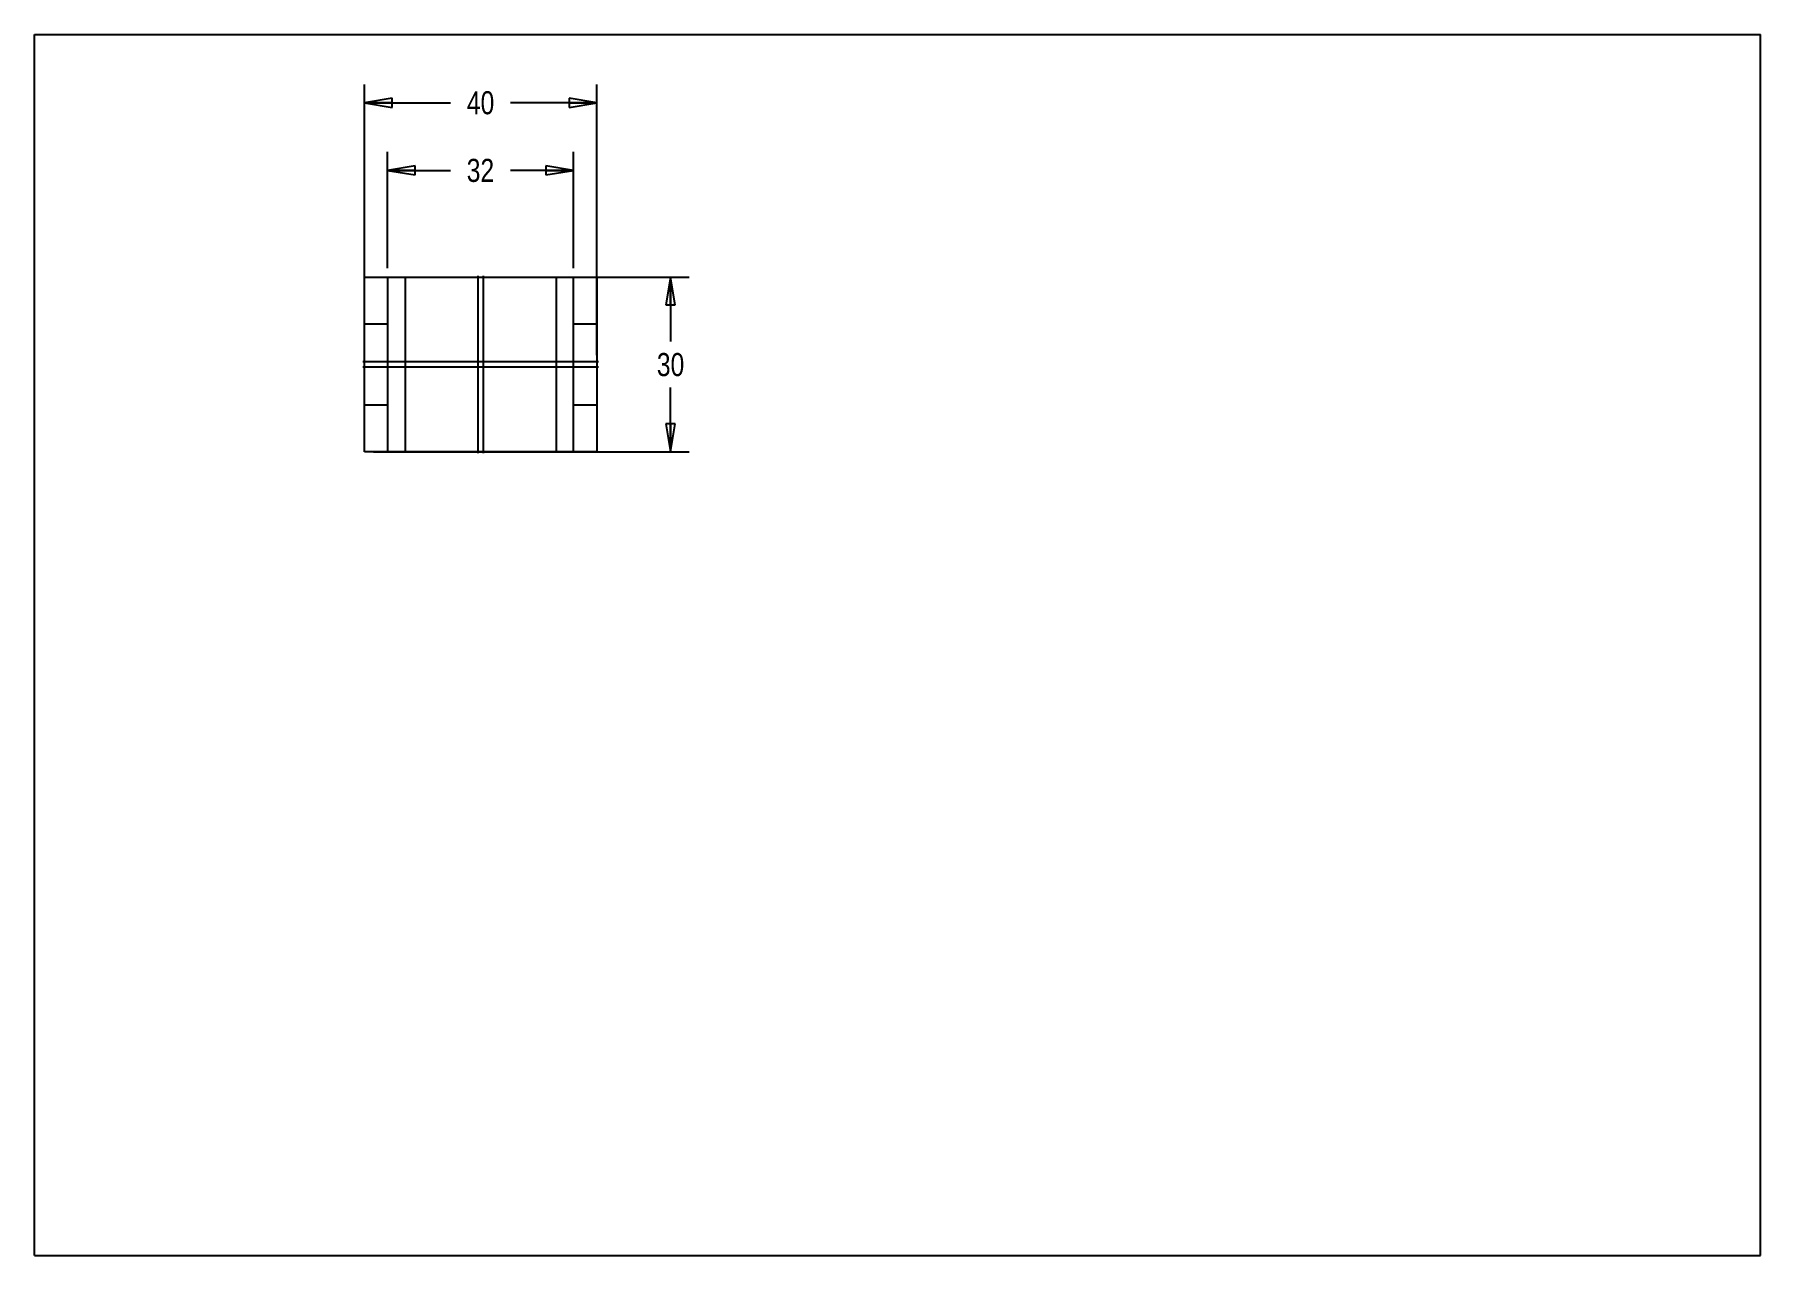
# Model space of a CAD drawing. Header units: inches. Extents: x 0 to 11.7, y 0 to 8.3.
import ezdxf

# ---------------------------------------------------------------- set-up
doc = ezdxf.new("R2010")
doc.units = ezdxf.units.IN
doc.header["$LTSCALE"] = 0.64311
doc.header["$MEASUREMENT"] = 0
doc.layers.get('0').update_dxf_attribs({"linetype": 'CONTINUOUS'})
doc.styles.get("Standard").update_dxf_attribs({"font": 'txt', "width": 0.8})
doc.dimstyles.new('DIMSTYLE_1', dxfattribs={"dimtxt": 0.15625, "dimasz": 0.1875, "dimexe": 0.125, "dimexo": 0.0625, "dimgap": 0.078125, "dimtad": 0, "dimtih": 1, "dimtoh": 1, "dimzin": 4, "dimdsep": 46, "dimtxsty": 'STANDARD', "dimblk": 'CLOSED', "dimblk1": 'CLOSED', "dimblk2": 'CLOSED', "dimcen": 0.09, "dimazin": 1, "dimtfac": 1, "dimtofl": 0, "dimtmove": 0, "dimatfit": 3, "dimldrblk": 'CLOSED', "dimfxl": 1, "dimtolj": 1, "dimtzin": 4, "dimarcsym": 0})

# ---------------------------------------------------------------- blocks, each defined once
blk = doc.blocks.new('_CLOSED')
at = {"color": 0, "linetype": 'BYBLOCK'}
for p, q in [((0, 0), (-1, 0.167)), ((-1, 0.167), (-1, -0.167)), ((-1, -0.167), (0, 0)), ((-1, 0), (0, 0))]:
    blk.add_line(p, q, dxfattribs=at)
blk = doc.blocks.new('*D0')
at = {"color": 2, "linetype": 'CONTINUOUS'}
for p, q in [((2.297, 6.624), (4.434, 6.624)), ((4.309, 6.624), (4.309, 6.189)), ((4.309, 5.443), (4.309, 5.877)), ((2.297, 5.443), (4.434, 5.443))]:
    blk.add_line(p, q, dxfattribs=at)
at = {"color": 2, "linetype": 'CONTINUOUS', "xscale": 0.1875, "yscale": 0.1875, "zscale": 0.1875}
for p, rotation in [((4.309, 6.624), 90), ((4.309, 5.443), 270)]:
    blk.add_blockref('_CLOSED', p, dxfattribs=dict(at, rotation=rotation))
at = {"color": 2, "linetype": 'CONTINUOUS', "insert": (4.309, 6.111), "char_height": 0.1562, "width": 0.25, "attachment_point": 2, "line_spacing_factor": 0.9}
blk.add_mtext('30', dxfattribs=at)
blk = doc.blocks.new('*D1')
at = {"color": 2, "linetype": 'CONTINUOUS'}
for p, q in [((2.235, 6.096), (2.235, 7.93)), ((3.809, 6.096), (3.809, 7.93)), ((2.235, 7.805), (2.819, 7.805)), ((3.809, 7.805), (3.225, 7.805))]:
    blk.add_line(p, q, dxfattribs=at)
at = {"color": 2, "linetype": 'CONTINUOUS', "xscale": 0.1875, "yscale": 0.1875, "zscale": 0.1875, "rotation": 180}
blk.add_blockref('_CLOSED', (2.235, 7.805), dxfattribs=at)
at = {"color": 2, "linetype": 'CONTINUOUS', "xscale": 0.1875, "yscale": 0.1875, "zscale": 0.1875}
blk.add_blockref('_CLOSED', (3.809, 7.805), dxfattribs=at)
at = {"color": 2, "linetype": 'CONTINUOUS', "insert": (3.022, 7.884), "char_height": 0.1562, "width": 0.25, "attachment_point": 2, "line_spacing_factor": 0.9}
blk.add_mtext('40', dxfattribs=at)
blk = doc.blocks.new('*D2')
at = {"color": 2, "linetype": 'CONTINUOUS'}
for p, q in [((2.392, 6.686), (2.392, 7.473)), ((3.652, 6.686), (3.652, 7.473)), ((2.392, 7.348), (2.818, 7.348)), ((3.652, 7.348), (3.224, 7.348))]:
    blk.add_line(p, q, dxfattribs=at)
at = {"color": 2, "linetype": 'CONTINUOUS', "xscale": 0.1875, "yscale": 0.1875, "zscale": 0.1875, "rotation": 180}
blk.add_blockref('_CLOSED', (2.392, 7.348), dxfattribs=at)
at = {"color": 2, "linetype": 'CONTINUOUS', "xscale": 0.1875, "yscale": 0.1875, "zscale": 0.1875}
blk.add_blockref('_CLOSED', (3.652, 7.348), dxfattribs=at)
at = {"color": 2, "linetype": 'CONTINUOUS', "insert": (3.021, 7.426), "char_height": 0.1562, "width": 0.25, "attachment_point": 2, "line_spacing_factor": 0.9}
blk.add_mtext('32', dxfattribs=at)

msp = doc.modelspace()

# ---------------------------------------------------------------- linework, layer by layer
at = {"color": 7, "linetype": 'CONTINUOUS'}
for p, q in [((0, 0), (0, 8.268)), ((0, 8.268), (11.693, 8.268)), ((11.693, 0), (11.693, 8.268)), ((2.235, 5.443), (2.235, 6.624)), ((2.235, 6.624), (3.809, 6.624)), ((2.392, 6.624), (2.392, 5.443)), ((2.51, 6.624), (2.51, 5.443)), ((3.04, 6.634), (3.04, 5.432)), ((3.534, 6.624), (3.534, 5.443)), ((3.652, 5.443), (3.652, 6.624)), ((3.809, 6.624), (3.809, 5.443)), ((2.235, 6.309), (2.392, 6.309)), ((3.652, 6.309), (3.809, 6.309)), ((3.82, 6.016), (2.224, 6.016)), ((2.392, 5.757), (2.235, 5.757)), ((3.809, 5.757), (3.652, 5.757)), ((3.809, 5.443), (2.235, 5.443)), ((0, 0), (11.693, 0))]:
    msp.add_line(p, q, dxfattribs=at)
at = {"color": 9, "linetype": 'CONTINUOUS'}
for p, q in [((3.004, 6.634), (3.004, 5.432)), ((3.82, 6.051), (2.224, 6.051))]:
    msp.add_line(p, q, dxfattribs=at)

# ---------------------------------------------------------------- dimensions: what is measured, and where the dimension line sits
at = {"color": 2, "linetype": 'CONTINUOUS'}
for base, p1, p2, picture, middle in [((3.809, 7.805), (2.235, 6.033), (3.809, 6.033), '*D1', (3.022, 7.805)), ((3.652, 7.348), (2.392, 6.624), (3.652, 6.624), '*D2', (3.021, 7.348))]:
    dim = msp.add_linear_dim(base=base, p1=p1, p2=p2, dimstyle='DIMSTYLE_1', dxfattribs=at)
    dim.commit()
    dim.dimension.update_dxf_attribs({"geometry": picture, "text_midpoint": middle, "dimtype": 160})
dim = msp.add_linear_dim(base=(4.309, 5.443), p1=(2.235, 6.624), p2=(2.235, 5.443), angle=270, dimstyle='DIMSTYLE_1', dxfattribs=at)
dim.commit()
dim.dimension.update_dxf_attribs({"geometry": '*D0', "text_midpoint": (4.309, 6.033), "dimtype": 160})

doc.saveas('drawing.dxf')
